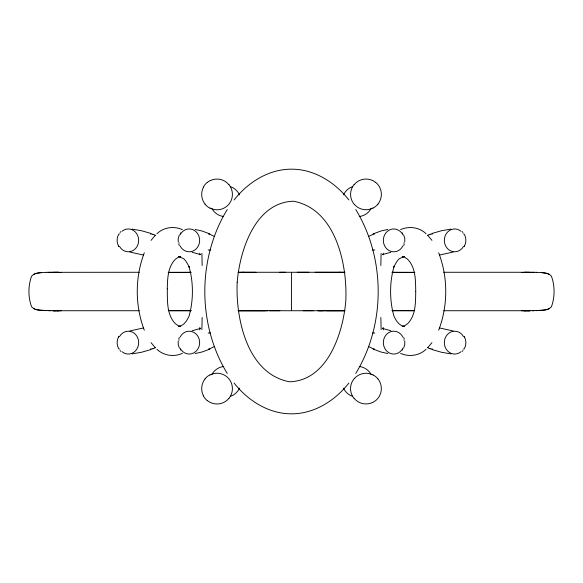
<?xml version="1.0" encoding="UTF-8"?>
<svg xmlns="http://www.w3.org/2000/svg" width="583" height="583" viewBox="0 0 583 583"><rect width="100%" height="100%" fill="white"/><g stroke="black" fill="none" stroke-linecap="round" stroke-linejoin="round"><path stroke-width="0.87" d="M202.141 317.48L201.878 329.606M380.837 265.52L381.093 253.394M383.155 254.8L383.191 253.168M199.78 329.832L199.838 327.384M178.23 341.011L178.223 344.589L179.367 348.138M404.77 241.989L404.777 238.411L403.633 234.862M178.719 338.942L179.258 337.593M404.281 244.058L403.742 245.407M144.322 252.789C134.906 277.377 134.906 305.623 144.322 330.211M438.678 330.211C448.094 305.623 448.094 277.377 438.678 252.789M118.378 337.36L118.837 336.544C116.527 340.246 116.549 345.216 118.845 348.918M464.622 245.64L464.163 246.456C466.473 242.754 466.451 237.784 464.155 234.082M179.367 234.862L178.223 238.411L178.23 241.989M403.633 348.138L404.777 344.589L404.77 341.011M118.845 234.082C116.549 237.784 116.527 242.754 118.837 246.456L118.378 245.64M464.155 348.918C466.451 345.216 466.473 340.246 464.163 336.544L464.622 337.36M227.217 209.574C197.353 258.458 197.353 324.542 227.217 373.426M355.783 373.426C385.647 324.542 385.647 258.458 355.783 209.574M151.055 240.356L155.173 235.401M431.945 342.644L427.827 347.599M180.336 233.302L180.635 232.909M402.365 350.091L402.664 349.698M234.096 199.976C247.804 182.435 268.69 169.085 291.5 169.179C314.31 169.085 335.196 182.435 348.904 199.976M348.904 383.024C335.196 400.565 314.31 413.915 291.5 413.821C268.69 413.915 247.804 400.565 234.096 383.024M120.003 232.479L120.921 231.546M462.997 350.521L462.079 351.454M46.735 272.327C41.67 272.851 35.293 271.955 31.584 276.189C28.05 285.794 28.035 297.25 31.606 306.847C36.481 311.774 44.388 310.207 50.699 310.673M532.301 310.673C538.612 310.214 546.511 311.759 551.394 306.847C554.965 297.25 554.95 285.794 551.416 276.189C547.707 271.94 541.337 272.859 536.265 272.327M214.252 346.645L209.53 348.86M368.748 236.355L373.47 234.14M156.907 233.754C163.612 227.224 173.953 225.832 182.392 229.622M426.093 349.246C419.396 355.776 409.047 357.168 400.608 353.378M33.384 274.513L35.796 273.456L41.604 272.582M549.587 308.524L547.094 309.573L536.287 310.673M373.142 233.885L381.02 230.985L387.877 229.454M209.858 349.115L201.98 352.015L195.123 353.546M382.477 254.589L390.85 252.264M200.523 328.411L192.15 330.736M431.908 233.484L441.535 230.722L450.87 229.112M143.52 327.952L129.892 330.94M439.48 255.048L453.108 252.06M151.092 349.516L141.465 352.278L132.13 353.888M400.608 229.622C409.047 225.832 419.388 227.224 426.093 233.754M182.392 353.378C173.953 357.168 163.604 355.776 156.907 349.246M429.984 234.242L432.418 234.031M153.016 348.758L150.582 348.969M373.995 234.067L374.519 234.031M209.006 348.933L208.481 348.969M521.391 272.553L526.041 272.327M57.17 310.673L61.448 310.462M61.222 310.462L56.937 310.673L58.81 310.673M524.634 272.327L536.528 272.327M150.582 234.031L153.016 234.242M432.418 348.969L429.984 348.758M48.418 272.327L139.301 272.268M524.168 272.327L534.582 272.327M526.959 310.732L534.604 310.673M168.523 272.494L188.375 272.429M184.17 272.429L191.042 272.407M392.104 310.593L414.593 310.506M238.053 272.312L244.35 272.305M242.353 272.305L256.032 272.283M279.563 272.276L285.641 272.268M326.954 310.717L344.932 310.688M208.226 249.983L210.682 249.983M46.472 272.327L58.366 272.327M168.188 272.327L190.925 272.268M238.258 272.268L344.742 272.268M392.075 272.268L414.848 272.327M443.699 272.268L529.386 272.268M541.396 272.582L547.24 273.456L549.652 274.513M33.413 308.524L35.906 309.573L46.713 310.673M168.254 310.673L190.801 310.673M238.483 310.739L265.105 310.732M269.674 310.732L279.855 310.732M303.145 310.732L313.326 310.732M317.895 310.732L344.517 310.739M414.783 310.673L392.111 310.673L412.983 310.732M524.19 310.673L526.063 310.673L521.778 310.462M53.614 310.732L139.301 310.732M170.017 310.732L190.925 310.732M238.258 310.732L344.742 310.732M443.699 310.732L529.386 310.732M374.789 333.017L372.384 333.017M372.318 249.983L374.774 249.983M338.65 272.305L344.947 272.312M297.359 272.268L308.844 272.268M315.199 272.276L340.647 272.305M318.5 310.732L322.822 310.739M238.068 310.688L267.808 310.724M208.211 333.017L210.616 333.017M394.21 272.429L414.637 272.494M392.133 272.407L398.4 272.429M168.56 310.506L191.1 310.579M53.614 272.268L58.832 272.327M48.396 310.673L56.041 310.732M521.552 310.462L525.83 310.673M208.481 234.031L209.006 234.067M56.959 272.327L61.609 272.553M374.519 348.969L373.995 348.933M132.13 229.112L141.465 230.722L151.092 233.484M129.892 252.06L143.52 255.048M453.108 330.94L439.48 327.952M450.87 353.888L441.535 352.278L431.908 349.516M195.123 229.454L201.98 230.985L209.858 233.885M387.877 353.546L381.02 352.015L373.142 349.115M209.53 234.14L214.252 236.355M373.47 348.86L368.748 346.645M192.15 252.264L200.523 254.589M390.85 330.736L382.477 328.411M462.079 231.546L462.997 232.479M120.921 351.454L120.003 350.521M427.827 235.401L431.945 240.356M155.173 347.599L151.055 342.644M402.365 232.909L402.664 233.302M180.336 349.698L180.635 350.091M403.742 337.593L404.281 338.942M179.258 245.407L178.719 244.058M381.122 329.606L380.859 317.48M201.907 253.394L202.163 265.52M383.162 327.384L383.22 329.832M199.809 253.168L199.845 254.8M291.5 272.538L291.5 310.462M359.281 366.51A15.355 15.355 0 0 1 364.601 368.128A15.413 15.413 0 0 1 369.484 372.085A15.603 15.603 0 0 1 371.203 374.723M352.591 396.353A15.355 15.355 0 0 1 345.602 391.477A15.435 15.435 0 0 1 343.518 388.161M353.961 398.298A15.413 15.413 0 0 1 354.479 378.309M373.011 374.905A15.413 15.413 0 0 1 377.893 378.863M372.384 402.569A15.347 15.347 0 0 1 354.1 398.269M354.61 378.338A15.347 15.347 0 0 1 373.084 374.978M377.922 378.906A15.603 15.603 0 0 1 379.992 382.237A15.347 15.347 0 0 1 379.642 395.668A15.413 15.413 0 0 1 375.685 400.55A15.603 15.603 0 0 1 372.355 402.613M359.281 216.49A15.355 15.355 0 0 0 364.601 214.872A15.413 15.413 0 0 0 369.484 210.915A15.603 15.603 0 0 0 371.203 208.277M352.591 186.647A15.355 15.355 0 0 0 345.602 191.523A15.435 15.435 0 0 0 343.518 194.839M377.93 204.101A15.413 15.413 0 0 1 373.047 208.058M354.515 204.655A15.413 15.413 0 0 1 353.998 184.665M375.722 182.413A15.413 15.413 0 0 1 379.686 187.296A15.347 15.347 0 0 1 379.985 200.763A15.603 15.603 0 0 1 377.922 204.094M373.084 208.022A15.347 15.347 0 0 1 354.61 204.662M354.1 184.731A15.347 15.347 0 0 1 372.384 180.431M372.355 180.387A15.603 15.603 0 0 1 375.685 182.45M223.719 216.49A15.355 15.355 0 0 1 218.399 214.872A15.413 15.413 0 0 1 213.516 210.915A15.603 15.603 0 0 1 211.797 208.277M230.409 186.647A15.355 15.355 0 0 1 237.398 191.523A15.435 15.435 0 0 1 239.482 194.839M228.981 184.687A15.435 15.435 0 0 1 228.463 204.713A15.355 15.355 0 0 1 209.953 208.051M209.902 208.116A15.435 15.435 0 0 1 205.012 204.152M203.256 187.318A15.435 15.435 0 0 1 207.22 182.428M203.394 187.347A15.355 15.355 0 0 0 203.052 200.792A15.603 15.603 0 0 0 205.078 204.094M210.652 180.446A15.355 15.355 0 0 1 228.951 184.753M207.315 182.45A15.603 15.603 0 0 1 210.645 180.387M223.719 366.51A15.355 15.355 0 0 0 218.399 368.128A15.413 15.413 0 0 0 213.516 372.085A15.603 15.603 0 0 0 211.797 374.723M230.409 396.353A15.355 15.355 0 0 0 237.398 391.477A15.435 15.435 0 0 0 239.482 388.161M228.981 398.313A15.435 15.435 0 0 0 228.463 378.287A15.355 15.355 0 0 0 209.953 374.993M207.22 400.572A15.435 15.435 0 0 1 203.256 395.682M205.012 378.848A15.435 15.435 0 0 1 209.902 374.884M228.951 398.298A15.355 15.355 0 0 1 210.652 402.598A15.603 15.603 0 0 1 207.315 400.55M203.394 395.697A15.355 15.355 0 0 1 203.052 382.259A15.603 15.603 0 0 1 205.078 378.906M402.838 348.284A11.434 10.436 -89.9 0 1 387.017 351.338A11.434 10.436 -89.9 0 1 387.221 333.738A11.434 10.436 -89.9 0 1 402.97 337.207M403.866 339.7A11.434 10.436 -89.9 0 1 403.983 340.246M460.913 351.76A11.427 10.37 -89.9 0 1 446.235 349.239A11.427 10.37 -89.9 0 1 448.917 333.141A11.427 10.37 -89.9 0 1 463.449 336.508M463.303 348.984A11.427 10.37 -89.9 0 1 463.164 349.202M430.006 348.641A11.507 10.436 -89.9 0 1 427.419 347.599M463.449 246.492A11.427 10.37 89.9 0 1 448.917 249.859A11.427 10.37 89.9 0 1 446.235 233.761A11.427 10.37 89.9 0 1 460.913 231.24M463.164 233.798A11.427 10.37 89.9 0 1 463.303 234.016M427.419 235.401A11.507 10.436 89.9 0 1 430.006 234.359M402.97 245.793A11.434 10.436 89.9 0 1 387.221 249.262A11.434 10.436 89.9 0 1 387.017 231.662A11.434 10.436 89.9 0 1 402.838 234.716M403.983 242.754A11.434 10.436 89.9 0 1 403.866 243.3M180.162 234.716A11.434 10.436 -89.9 0 1 195.983 231.662A11.434 10.436 -89.9 0 1 195.779 249.262A11.434 10.436 -89.9 0 1 180.03 245.793M179.134 243.3A11.434 10.436 -89.9 0 1 179.017 242.754M122.087 231.24A11.427 10.37 -89.9 0 1 136.765 233.761A11.427 10.37 -89.9 0 1 134.083 249.859A11.427 10.37 -89.9 0 1 119.551 246.492M119.697 234.016A11.427 10.37 -89.9 0 1 119.836 233.798M152.994 234.359A11.507 10.436 -89.9 0 1 155.581 235.401M119.551 336.508A11.427 10.37 89.9 0 1 134.083 333.141A11.427 10.37 89.9 0 1 136.765 349.239A11.427 10.37 89.9 0 1 122.087 351.76M119.836 349.202A11.427 10.37 89.9 0 1 119.697 348.984M155.581 347.599A11.507 10.436 89.9 0 1 152.994 348.641M180.03 337.207A11.434 10.436 89.9 0 1 195.779 333.738A11.434 10.436 89.9 0 1 195.983 351.338A11.434 10.436 89.9 0 1 180.162 348.284M179.017 340.246A11.434 10.436 89.9 0 1 179.134 339.7M167.285 288.84C167.489 300.624 166.498 314.594 175.366 323.718L178.114 325.613L180.723 326.378L178.609 326.429L181.342 325.686L184.075 323.754L186.524 320.876L188.87 316.627C193.425 301.681 193.731 282.281 188.87 266.365C190.896 270.76 185.948 259.369 183.135 258.429L178.609 256.564L180.723 256.615L178.114 257.387L175.366 259.282C167.715 266.948 167.532 278.696 167.285 288.84M415.73 291.5C415.519 302.46 415.898 315.33 407.634 323.718L404.886 325.613L402.277 326.378L404.391 326.429L401.658 325.686L398.925 323.754L396.476 320.876L394.13 316.627C389.575 301.681 389.269 282.281 394.13 266.365C392.104 270.76 397.052 259.369 399.865 258.429L404.391 256.564L402.277 256.615L404.886 257.387L407.634 259.282C415.898 267.67 415.519 280.54 415.73 291.5M237.194 282.201C235.517 318.201 247.039 373.929 289.605 381.785C328.069 380.553 343.263 332.055 345.806 300.792C347.483 264.799 335.961 209.071 293.395 201.215C254.931 202.447 239.737 250.938 237.194 282.201M61.368 310.673L53.075 310.732L61.368 310.673M529.925 310.732L521.632 310.673L529.925 310.732"/></g></svg>
